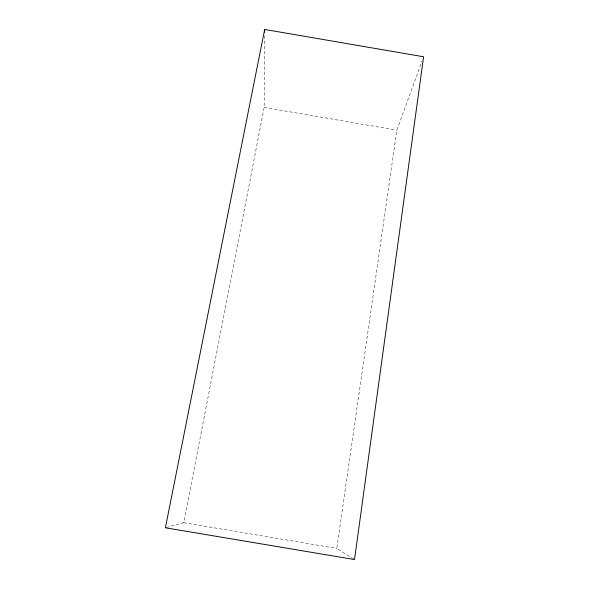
<?xml version="1.0" encoding="UTF-8"?>
<svg xmlns="http://www.w3.org/2000/svg" width="589" height="589" viewBox="0 0 589 589"><rect width="100%" height="100%" fill="white"/><g stroke="black" fill="none" stroke-linecap="round" stroke-linejoin="round"><path stroke-width="0.44" stroke-dasharray="2.94 2.21" d="M166.267 527.538L183.731 522.693L264.159 107.419L264.63 34.957M353.746 559.064L336.82 548.425L396.846 130.147L422.026 61.087M183.731 522.693L336.82 548.425M264.159 107.419L396.846 130.147"/><path stroke-width="0.88" d="M264.645 32.204L264.667 29.45L423.601 56.772L354.519 559.55L165.399 527.781L264.667 29.45"/></g></svg>
